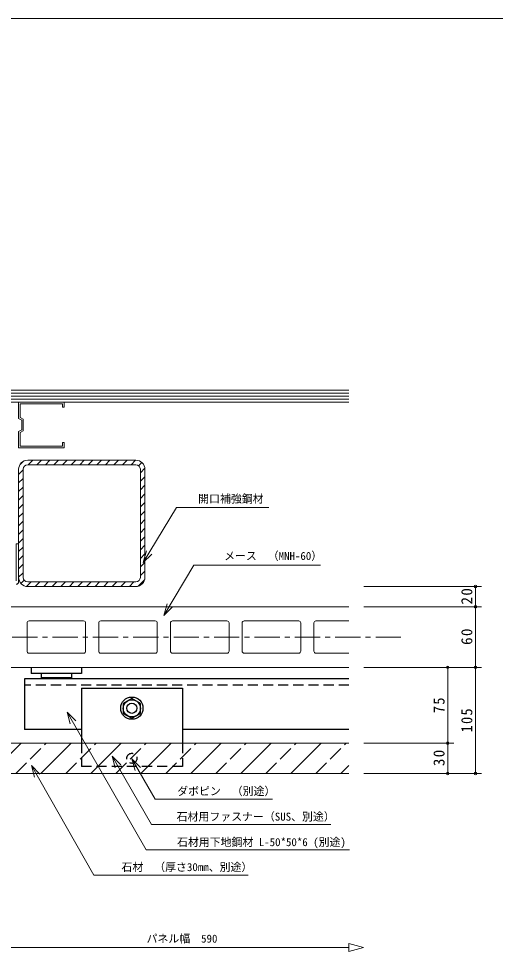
# Model space of a CAD drawing. Units: millimetres at full size, sheet at 1:5. Extents: x -1040 to 958, y -688 to 701.
# Drawn here: x -581 to -109, y -222 to 701 of the extents above; entities that cross this region are included whole.
import ezdxf
from ezdxf.enums import TextEntityAlignment as Align

# ---------------------------------------------------------------- set-up
doc = ezdxf.new("R2010")
doc.units = ezdxf.units.MM
doc.header["$LTSCALE"] = 5
doc.header["$PDMODE"] = 32
doc.header["$PDSIZE"] = 2.5
for name, pattern in [('CHAIN1', [8, 5, -1, 1, -1]), ('DASHED2', [3, 2, -1]), ('DASHED3', [4, 3, -1])]:
    doc.linetypes.add(name, pattern=pattern)
for name, color, linetype, lineweight in [('0-0_メース', 5, 'Continuous', 18), ('0-3_鋼材', 7, 'Continuous', 9), ('0-4_その他部材', 7, 'Continuous', 9), ('0-5_建具', 1, 'Continuous', 9), ('0-6_ハイブリッド工法', 134, 'Continuous', 25), ('0-7_石材', 4, 'Continuous', 9), ('0-9_部材名・寸法', 7, 'Continuous', 9), ('9-0', 6, 'Continuous', 18)]:
    doc.layers.add(name, color=color, linetype=linetype, lineweight=lineweight)
doc.styles.add('ＭＳ ゴシック', font='')
doc.styles.get('ＭＳ ゴシック').set_extended_font_data('MS Gothic')

msp = doc.modelspace()

# ---------------------------------------------------------------- linework, layer by layer
at = {"layer": '0-0_メース'}
for p, q in [((-253.961, 119.33), (-601.491, 119.33)), ((-572.621, 103.33), (-572.621, 75.33)), ((-516.621, 105.33), (-570.621, 105.33)), ((-514.621, 103.33), (-514.621, 75.33)), ((-501.621, 103.33), (-501.621, 75.33)), ((-445.621, 105.33), (-499.621, 105.33)), ((-443.621, 103.33), (-443.621, 75.33)), ((-430.621, 103.33), (-430.621, 75.33)), ((-374.621, 105.33), (-428.621, 105.33)), ((-372.621, 103.33), (-372.621, 75.33)), ((-359.621, 103.33), (-359.621, 75.33)), ((-303.621, 105.33), (-357.621, 105.33)), ((-301.621, 103.33), (-301.621, 75.33)), ((-288.621, 103.33), (-288.621, 75.33)), ((-253.961, 105.33), (-286.621, 105.33)), ((-516.621, 73.33), (-570.621, 73.33)), ((-445.621, 73.33), (-499.621, 73.33)), ((-374.621, 73.33), (-428.621, 73.33)), ((-303.621, 73.33), (-357.621, 73.33)), ((-253.961, 73.33), (-286.621, 73.33)), ((-253.961, 59.33), (-601.491, 59.33)), ((-253.961, 59.33), (-601.491, 59.33)), ((-253.961, 59.33), (-569.971, 59.33))]:
    msp.add_line(p, q, dxfattribs=at)
at = {"layer": '0-0_メース', "color": 7, "linetype": 'CHAIN1', "lineweight": 9}
msp.add_line((-202.402, 89.33), (-883.504, 89.33), dxfattribs=at)
at = {"layer": '0-0_メース'}
for centre, start, end in [((-570.621, 103.33), 90, 180.00001), ((-516.621, 103.33), 0, 90), ((-499.621, 103.33), 90, 180.00001), ((-445.621, 103.33), 0, 90), ((-428.621, 103.33), 90, 180.00001), ((-374.621, 103.33), 0, 90), ((-357.621, 103.33), 90, 180.00001), ((-303.621, 103.33), 0, 90), ((-286.621, 103.33), 90, 180.00001), ((-570.621, 75.33), 180.00001, 270), ((-516.621, 75.33), 270, 0), ((-499.621, 75.33), 180.00001, 270), ((-445.621, 75.33), 270, 0), ((-428.621, 75.33), 180.00001, 270), ((-374.621, 75.33), 270, 0), ((-357.621, 75.33), 180.00001, 270), ((-303.621, 75.33), 270, 0), ((-286.621, 75.33), 180.00001, 270)]:
    msp.add_arc(centre, 2, start, end, dxfattribs=at)
at = {"layer": '0-3_鋼材'}
for p, q in [((-579.457, 260.234), (-576.814, 262.877)), ((-571.376, 259.83), (-566.876, 264.33)), ((-562.89, 259.83), (-558.39, 264.33)), ((-554.405, 259.83), (-549.905, 264.33)), ((-545.92, 259.83), (-541.42, 264.33)), ((-537.434, 259.83), (-532.934, 264.33)), ((-528.949, 259.83), (-524.449, 264.33)), ((-520.464, 259.83), (-515.964, 264.33)), ((-511.979, 259.83), (-507.479, 264.33)), ((-503.493, 259.83), (-498.993, 264.33)), ((-495.008, 259.83), (-490.508, 264.33)), ((-486.523, 259.83), (-482.023, 264.33)), ((-478.037, 259.83), (-473.537, 264.33)), ((-469.552, 259.83), (-465.052, 264.33)), ((-462.074, 258.824), (-458.883, 262.014)), ((-580.91, 250.296), (-576.41, 254.796)), ((-460.41, 252.002), (-455.978, 256.434)), ((-580.91, 241.81), (-576.41, 246.31)), ((-460.41, 243.516), (-455.91, 248.016)), ((-580.91, 233.325), (-576.41, 237.825)), ((-460.41, 235.031), (-455.91, 239.531)), ((-460.41, 226.546), (-455.91, 231.046)), ((-580.91, 224.84), (-576.41, 229.34)), ((-460.41, 218.06), (-455.91, 222.56)), ((-580.91, 216.354), (-576.41, 220.854)), ((-580.91, 207.869), (-576.41, 212.369)), ((-460.41, 209.575), (-455.91, 214.075)), ((-580.91, 199.384), (-576.41, 203.884)), ((-460.41, 201.09), (-455.91, 205.59)), ((-580.91, 190.899), (-576.41, 195.399)), ((-460.41, 192.605), (-455.91, 197.105)), ((-580.91, 182.413), (-576.41, 186.913)), ((-460.41, 184.119), (-455.91, 188.619)), ((-580.91, 173.928), (-576.41, 178.428)), ((-460.41, 175.634), (-455.91, 180.134)), ((-580.91, 165.443), (-576.41, 169.943)), ((-460.41, 167.149), (-455.91, 171.649)), ((-580.91, 156.957), (-576.41, 161.457)), ((-460.41, 158.663), (-455.91, 163.163)), ((-580.91, 148.472), (-576.41, 152.972)), ((-460.41, 150.178), (-455.91, 154.678)), ((-578.594, 142.303), (-575.404, 145.494)), ((-573.014, 139.398), (-568.582, 143.83)), ((-564.596, 139.33), (-560.096, 143.83)), ((-556.111, 139.33), (-551.611, 143.83)), ((-547.626, 139.33), (-543.126, 143.83)), ((-539.14, 139.33), (-534.64, 143.83)), ((-530.655, 139.33), (-526.155, 143.83)), ((-522.17, 139.33), (-517.67, 143.83)), ((-513.685, 139.33), (-509.185, 143.83)), ((-505.199, 139.33), (-500.699, 143.83)), ((-496.714, 139.33), (-492.214, 143.83)), ((-488.229, 139.33), (-483.729, 143.83)), ((-479.744, 139.33), (-475.244, 143.83)), ((-471.258, 139.33), (-466.758, 143.83)), ((-462.422, 139.681), (-456.261, 145.842))]:
    msp.add_line(p, q, dxfattribs=at)
at = {"layer": '0-3_鋼材', "color": 3, "lineweight": 18}
for p, q in [((-571.91, 264.33), (-464.91, 264.33)), ((-571.91, 259.83), (-464.91, 259.83)), ((-580.91, 148.33), (-580.91, 255.33)), ((-576.41, 148.33), (-576.41, 255.33)), ((-460.41, 148.33), (-460.41, 255.33)), ((-455.91, 148.33), (-455.91, 255.33)), ((-571.91, 143.83), (-464.91, 143.83)), ((-571.91, 139.33), (-464.91, 139.33))]:
    msp.add_line(p, q, dxfattribs=at)
for centre, radius, start, end in [((-571.91, 255.33), 9, 90, 180), ((-571.91, 255.33), 4.5, 90, 180), ((-464.91, 255.33), 9, 0, 90), ((-464.91, 255.33), 4.5, 0, 90), ((-571.91, 148.33), 9, 180, 270), ((-571.91, 148.33), 4.5, 180, 270), ((-464.91, 148.33), 9, 270, 0), ((-464.91, 148.33), 4.5, 270, 0)]:
    msp.add_arc(centre, radius, start, end, dxfattribs=at)
at = {"layer": '0-4_その他部材'}
for p, q in [((-615.521, 333.73), (-253.961, 333.73)), ((-618.611, 330.73), (-253.961, 330.73)), ((-618.611, 327.73), (-253.961, 327.73)), ((-618.611, 324.73), (-253.961, 324.73)), ((-618.611, 321.73), (-253.961, 321.73)), ((-535.91, 321.73), (-580.91, 321.73)), ((-580.91, 305.73), (-580.91, 321.73)), ((-579.31, 306.65), (-579.31, 320.13)), ((-537.51, 320.13), (-579.31, 320.13)), ((-537.51, 316.73), (-537.51, 320.13)), ((-535.91, 316.73), (-537.51, 316.73)), ((-535.91, 316.73), (-535.91, 321.73)), ((-580.91, 305.73), (-577.91, 304)), ((-579.31, 306.65), (-576.31, 304.92)), ((-576.31, 293.54), (-576.31, 304.92)), ((-577.91, 294.46), (-577.91, 304)), ((-580.91, 292.73), (-577.91, 294.46)), ((-580.91, 292.73), (-580.91, 276.73)), ((-579.31, 291.81), (-576.31, 293.54)), ((-537.51, 278.33), (-537.51, 281.73)), ((-535.91, 276.73), (-580.91, 276.73))]:
    msp.add_line(p, q, dxfattribs=at)
for points in [[(-537.51, 278.33), (-579.31, 278.33), (-579.31, 291.81)], [(-535.91, 276.73), (-535.91, 281.73), (-537.51, 281.73)]]:
    msp.add_lwpolyline(points, dxfattribs=at)
at = {"layer": '0-5_建具'}
msp.add_line((-580.91, 143.83), (-580.91, 181.53), dxfattribs=at)
msp.add_lwpolyline([(-583.21, 144.83), (-583.21, 181.53), (-580.91, 181.53)], dxfattribs=at)
msp.add_arc((-583.21, 143.83), 2.3, 270, 0, dxfattribs=at)
at = {"layer": '0-6_ハイブリッド工法'}
for p, q in [((-568.611, 59.33), (-568.611, 53.33)), ((-518.611, 59.33), (-518.611, 53.33)), ((-575.061, 47.83), (-575.061, -2.17)), ((-253.961, 47.83), (-575.061, 47.83)), ((-518.611, 53.33), (-568.611, 53.33)), ((-558.611, 53.33), (-558.611, 48.83)), ((-528.611, 48.83), (-558.611, 48.83)), ((-528.611, 53.33), (-528.611, 48.83)), ((-518.801, 38.83), (-418.801, 38.83)), ((-518.801, 38.83), (-518.801, -15.67)), ((-418.801, 38.83), (-418.801, -15.67)), ((-518.801, -2.17), (-575.061, -2.17)), ((-253.961, -2.17), (-418.801, -2.17))]:
    msp.add_line(p, q, dxfattribs=at)
at = {"layer": '0-6_ハイブリッド工法', "linetype": 'DASHED2'}
for p, q in [((-253.961, 41.83), (-575.061, 41.83)), ((-518.801, -15.67), (-518.801, -38.67)), ((-418.801, -15.67), (-418.801, -38.67)), ((-418.801, -38.67), (-518.801, -38.67))]:
    msp.add_line(p, q, dxfattribs=at)
at = {"layer": '0-6_ハイブリッド工法'}
msp.add_lwpolyline([(-477.301, 23.63), (-477.301, 13.82), (-468.801, 8.91), (-460.301, 13.82), (-460.301, 23.63), (-468.801, 28.54)], close=True, dxfattribs=at)
for centre, radius in [((-468.801, 18.94), 11), ((-468.801, 18.72), 8.5), ((-468.801, 18.83), 5)]:
    msp.add_circle(centre, radius, dxfattribs=at)
at = {"layer": '0-6_ハイブリッド工法', "linetype": 'DASHED2'}
msp.add_circle((-468.801, -30.67), 5, dxfattribs=at)
at = {"layer": '0-7_石材'}
for p, q in [((-608.331, -45.67), (-578.331, -15.67)), ((-253.961, -15.67), (-603.611, -15.67)), ((-558.831, -45.67), (-528.831, -15.67)), ((-509.331, -45.67), (-479.331, -15.67)), ((-459.841, -45.67), (-429.841, -15.67)), ((-410.341, -45.67), (-380.341, -15.67)), ((-360.841, -45.67), (-330.841, -15.67)), ((-311.341, -45.67), (-281.341, -15.67)), ((-253.961, -45.67), (-633.611, -45.67)), ((-261.851, -45.67), (-253.961, -37.79))]:
    msp.add_line(p, q, dxfattribs=at)
at = {"layer": '0-7_石材', "linetype": 'DASHED3'}
for p, q in [((-583.581, -45.67), (-553.581, -15.67)), ((-534.081, -45.67), (-504.081, -15.67)), ((-484.581, -45.67), (-454.581, -15.67)), ((-435.091, -45.67), (-405.091, -15.67)), ((-385.591, -45.67), (-355.591, -15.67)), ((-336.091, -45.67), (-306.091, -15.67)), ((-286.591, -45.67), (-256.591, -15.67))]:
    msp.add_line(p, q, dxfattribs=at)
at = {"layer": '0-9_部材名・寸法'}
for p, q in [((-457.574, 162.975), (-424.722, 217.495)), ((-424.722, 217.495), (-333.318, 217.495)), ((-457.574, 162.975), (-454.252, 174.506)), ((-457.574, 162.975), (-448.932, 171.3)), ((-122.569, 139.33), (-239.249, 139.33)), ((-128.569, 119.33), (-128.569, 139.33)), ((-437.233, 110.786), (-433.978, 122.336)), ((-437.233, 110.786), (-428.639, 119.161)), ((-122.569, 119.33), (-239.249, 119.33)), ((-122.569, 119.33), (-239.249, 119.33)), ((-128.569, 59.33), (-128.569, 119.33)), ((-151.37, 59.33), (-239.249, 59.33)), ((-122.569, 59.33), (-229.449, 59.33)), ((-122.569, 59.33), (-229.449, 59.33)), ((-150.063, 59.33), (-229.449, 59.33)), ((-156.063, 59.33), (-156.063, -15.67)), ((-128.569, 59.33), (-128.569, -45.67)), ((-532.871, 14.904), (-454.761, -121.286)), ((-532.871, 14.904), (-524.41, 6.394)), ((-532.871, 14.904), (-529.799, 3.304)), ((-150.063, -15.67), (-239.249, -15.67)), ((-156.063, -15.67), (-156.063, -45.67)), ((-488.311, -28.586), (-449.481, -96.286)), ((-488.311, -28.586), (-485.238, -40.186)), ((-488.311, -28.586), (-479.85, -37.096)), ((-468.691, -31.126), (-445.671, -71.286)), ((-468.691, -31.126), (-465.618, -42.726)), ((-468.691, -31.126), (-460.23, -39.636)), ((-568.291, -37.706), (-506.331, -146.286)), ((-568.291, -37.706), (-559.849, -46.234)), ((-568.291, -37.706), (-565.244, -49.313)), ((-122.569, -45.67), (-239.249, -45.67)), ((-150.063, -45.67), (-229.449, -45.67)), ((-445.671, -71.286), (-329.594, -71.286)), ((-449.481, -96.286), (-271.83, -96.286)), ((-454.761, -121.286), (-253.476, -121.286)), ((-506.331, -146.286), (-353.732, -146.286)), ((-854.658, -217.858), (-253.961, -217.858)), ((-253.961, -213.978), (-253.961, -221.738)), ((-239.471, -217.858), (-253.961, -213.978)), ((-239.471, -217.858), (-253.961, -221.738))]:
    msp.add_line(p, q, dxfattribs=at)
msp.add_lwpolyline([(-437.233, 110.786), (-407.613, 160.596), (-281.903, 160.596)], dxfattribs=at)
for p in [(-128.569, 139.33), (-128.569, 119.33), (-156.063, 59.33), (-128.569, 59.33), (-156.063, -15.67), (-156.063, -45.67), (-128.569, -45.67)]:
    msp.add_point(p, dxfattribs=at)
at = {"layer": '9-0'}
msp.add_line((-1040.032, 701.375), (958.16, 701.375), dxfattribs=at)

# ---------------------------------------------------------------- texts
at = {"layer": '0-9_部材名・寸法', "style": 'ＭＳ ゴシック'}
for s, p in [('開口補強鋼材', (-403.16, 219.86)), ('メース\u3000（MNH-60）', (-377.487, 163.261)), ('ダボピン\u3000（別途）', (-423.939, -69.55)), ('石材用ファスナー（SUS、別途）', (-424.487, -94.782)), ('石材用下地鋼材 L-50*50*6 (別途)', (-424.141, -119.975)), ('石材\u3000（厚さ30mm、別途）', (-479.087, -144.696)), ('パネル幅\u3000590', (-454.256, -215.479))]:
    msp.add_text(s, height=7.918, dxfattribs=at).set_placement(p, align=Align.BOTTOM_LEFT)
at = {"layer": '0-9_部材名・寸法', "char_height": 11, "attachment_point": 7, "rotation": 90, "style": 'ＭＳ ゴシック'}
for s, insert in [('\\T1.17;20', (-131.569, 121.53)), ('\\T1.17;60', (-131.569, 81.53)), ('\\T1.17;\\W0.95;75', (-159.063, 14.03)), ('\\T1.17;\\W0.95;105', (-131.569, -5.02)), ('\\T1.17;30', (-159.063, -38.47))]:
    msp.add_mtext(s, dxfattribs=dict(at, insert=insert))

doc.saveas('drawing.dxf')
